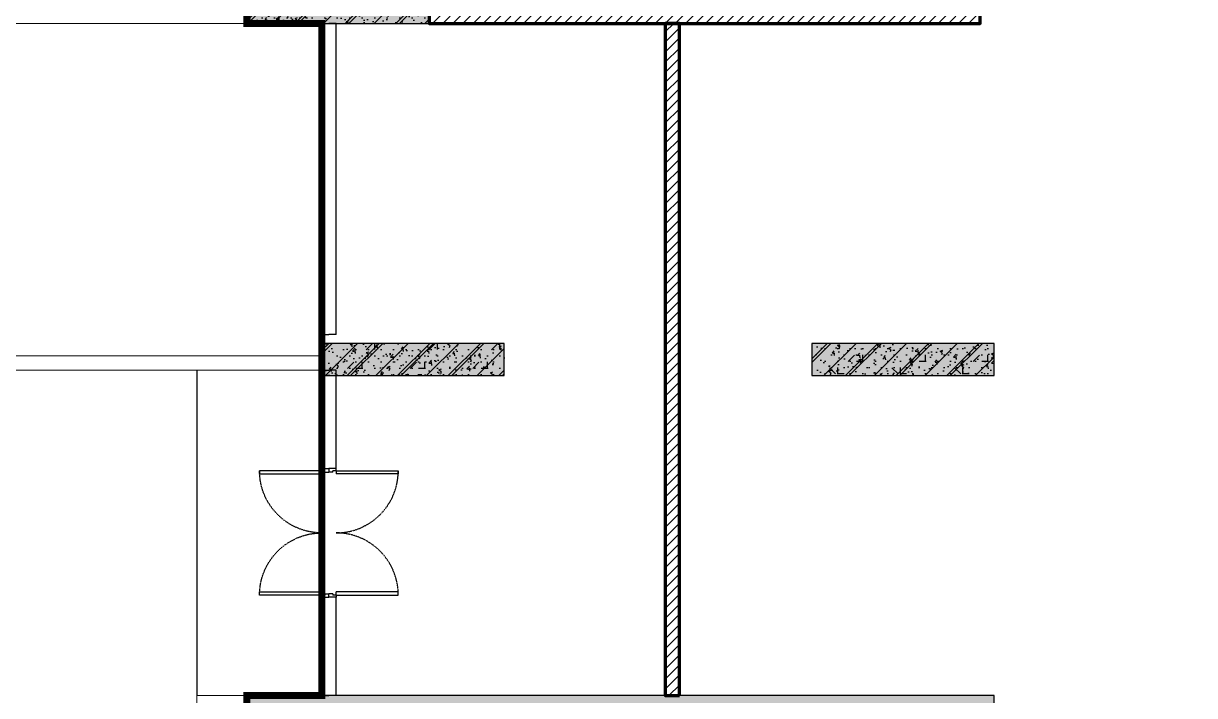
# Model space of a CAD drawing. Header units: millimetres. Extents: x 379264 to 1158416, y -283062 to 356890.
# Drawn here: x 809383.2 to 809710.8, y -5080 to -4892 of the extents above; entities that cross this region are included whole.
import ezdxf

# ---------------------------------------------------------------- set-up
doc = ezdxf.new("R2010")
doc.units = ezdxf.units.MM
doc.linetypes.add('keyplan TANG 1$0$mb tang 1 TWB$0$Hidden10.5', pattern=[1.5, 1, -0.5])
for name, color, linetype in [('11PM. DIM', 2, 'Continuous'), ('BLOCK A - CHI TIET THANG 4$0$DnW', 20, 'Continuous'), ('keyplan TANG 1$0$Furniture', 250, 'Continuous'), ('keyplan TANG 1$0$mb tang 1 TWB$0$Brick Wall', 250, 'Continuous'), ('keyplan TANG 1$0$mb tang 1 TWB$0$Curtain Line', 250, 'Continuous'), ('keyplan TANG 1$0$mb tang 1 TWB$0$Door', 250, 'Continuous'), ('keyplan TANG 1$0$mb tang 1 TWB$0$Furniture', 250, 'Continuous'), ('keyplan TANG 1$0$mb tang 1 TWB$0$Wall Hatch', 250, 'Continuous'), ('keyplan TANG 1$0$MB_Cot tang 1$0$Concrete Hatch', 250, 'Continuous'), ('keyplan TANG 1$0$MB_Cot tang 1$0$Concrete Line', 250, 'Continuous'), ('keyplan TANG 1$0$MB_Cot tang 1$0$Concrete Solid', 250, 'Continuous')]:
    doc.layers.add(name, color=color, linetype=linetype)
for name, color, linetype, lineweight in [('keyplan TANG 1$0$Hatch vat lieu', 250, 'Continuous', 5), ('keyplan TANG 1$0$mb tang 1 TWB$0$Wall Line', 250, 'Continuous', 70), ('keyplan TANG 1$0$Net Thay khac', 250, 'Continuous', 15)]:
    doc.layers.add(name, color=color, linetype=linetype, lineweight=lineweight)

# ---------------------------------------------------------------- blocks, each defined once
blk = doc.blocks.new('*U94')
at = {"layer": 'keyplan TANG 1$0$mb tang 1 TWB$0$Wall Hatch'}
h = blk.add_hatch(dxfattribs=at)
h.set_pattern_fill('LINE10', color=256, scale=100, angle=45, style=0, pattern_type=2)
h.set_pattern_definition([(45, (454.9999999999991, 7349.999999999999), (-70.71067811865474, 70.71067811865476), [])])
h.paths.add_polyline_path([(7705, -1.714184350021242e-12), (0, 0), (-1.580957587066223e-13, -200.0000000000001), (7705, -200.0000000000018)])
at = {"layer": 'keyplan TANG 1$0$mb tang 1 TWB$0$Wall Line'}
blk.add_lwpolyline([(7705, -1.714184350021242e-12), (0, 0), (-1.580957587066223e-13, -200.0000000000001), (7705, -200.0000000000018)], close=True, dxfattribs=at)
blk = doc.blocks.new('*U105')
at = {"layer": 'keyplan TANG 1$0$mb tang 1 TWB$0$Wall Hatch'}
h = blk.add_hatch(dxfattribs=at)
h.set_pattern_fill('LINE10', color=256, scale=100, angle=45, style=0, pattern_type=2)
h.set_pattern_definition([(45, (149.9999999999993, 12300), (-70.71067811865474, 70.71067811865476), [])])
h.paths.add_polyline_path([(4.17577084022014e-12, -9400), (0, 0), (-200.0000000000001, 2.486899575160353e-14), (-199.999999999996, -9400)])
at = {"layer": 'keyplan TANG 1$0$mb tang 1 TWB$0$Wall Line'}
blk.add_lwpolyline([(4.17577084022014e-12, -9400), (0, 0), (-200.0000000000001, 2.486899575160353e-14), (-199.999999999996, -9400)], close=True, dxfattribs=at)
blk = doc.blocks.new('keyplan TANG 1$0$mb tang 1 TWB$0$Door 1800-1')
at = {"color": 0, "linetype": 'ByBlock'}
for p, q in [((29.99999962575384, 100.0000000003201), (29.9999996257684, 970.0000000003201)), ((29.9999996257684, 970.0000000003201), (74.9999996257684, 970.0000000003201)), ((74.9999996257684, 970.0000000003201), (74.99999962575384, 100.0000000003201)), ((1724.999999999985, 970.0000000003201), (1725, 100.0000000003201)), ((1769.999999999985, 970.0000000003201), (1724.999999999985, 970.0000000003201)), ((1770, 100.0000000003201), (1769.999999999985, 970.0000000003201)), ((29.99999962575384, 100.0000000003201), (-3.742461558431387e-07, 100.000000000131)), ((-3.742461558431387e-07, 100.000000000131), (0, 0)), ((0, 0), (50, 4.074536263942719e-10)), ((29.99999962575384, 100.0000000003201), (29.99999979416316, 55.00000000033469)), ((29.99999962575384, 100.0000000003201), (74.99999962575384, 100.0000000003201)), ((49.99999979417771, 55.00000000046566), (29.99999979416316, 55.00000000033469)), ((49.99999979417771, 55.00000000046566), (50, 4.074536263942719e-10)), ((1770, 100.0000000003201), (1725, 100.0000000003201)), ((1749.999999831576, 55.00000000046566), (1769.999999831591, 55.00000000033469)), ((1749.999999831576, 55.00000000046566), (1749.999999625754, 4.074536263942719e-10)), ((1799.999999625754, 0), (1749.999999625754, 4.074536263942719e-10)), ((1770, 100.0000000003201), (1800, 100.000000000131)), ((1770, 100.0000000003201), (1769.999999831591, 55.00000000033469)), ((1800, 100.000000000131), (1799.999999625754, 0))]:
    blk.add_line(p, q, dxfattribs=at)
at = {"color": 0, "linetype": 'keyplan TANG 1$0$mb tang 1 TWB$0$Hidden10.5'}
for centre, start, end in [((29.99999962575384, 100.0000000003201), 0, 90), ((1770, 100.0000000003201), 90, 180)]:
    blk.add_arc(centre, 870.0000001871231, start, end, dxfattribs=at)
blk = doc.blocks.new('*U1408')
at = {"layer": 'keyplan TANG 1$0$mb tang 1 TWB$0$Door'}
blk.add_blockref('keyplan TANG 1$0$mb tang 1 TWB$0$Door 1800-1', (0, 0), dxfattribs=at)
blk = doc.blocks.new('*U1389')
at = {"layer": 'keyplan TANG 1$0$MB_Cot tang 1$0$Concrete Hatch'}
h = blk.add_hatch(dxfattribs=at)
h.set_pattern_fill('CONCRETE', color=256, scale=50, style=0, pattern_type=2)
h.set_pattern_definition([(45, (2000, -399.9999999999998), (-176.7766952966369, 176.7766952966369), []), (45, (2000, -349.9999999999998), (-353.5533905932737, 353.5533905932738), []), (49.99999999999999, (2000, -399.9999999999998), (358.6300913003767, -31.37606749129755), [37.5, -412.5]), (355, (2000, -399.9999999999998), (-69.3756668065, 376.0960668500059), [30, -330]), (100.4514, (2029.88584, -402.6146699999998), (289.2546908570108, 344.7197710304768), [31.870095, -350.571056]), (46.18420000000001, (2000, -299.9999999999998), (533.6205243128222, -82.75950716450905), [56.25, -618.75]), (96.6356, (2044.4683725, -306.8966534999998), (467.3313527743517, 487.0589354502209), [47.805144, -525.8565]), (351.1842, (2000, -299.9999999999998), (467.3309725668136, 487.0593004626623), [45, -495]), (21, (2050, -324.9999999999998), (298.4535260592309, -201.3094453326694), [37.5, -412.5]), (326.0000000000001, (2050, -324.9999999999998), (121.6576659607909, 362.5750225234265), [30, -330]), (71.4514, (2074.8711165, -341.7758029999998), (420.111314290745, 161.2652483549762), [31.870095, -350.571056]), (37.50000000000001, (2000, -399.9999999999998), (6.079927658645334, 166.4469269156558), [0, -326, 0, -335, 0, -331.25]), (7.499999999999999, (2000, -399.9999999999998), (131.5347687210743, 197.2058559411801), [0, -191, 0, -318.5, 0, -126.25]), (327.5, (1888.5, -399.9999999999998), (266.9112180862045, -11.2774358671899), [0, -125, 0, -390, 0, -517.5]), (317.5, (1838.5, -399.9999999999998), (291.5930846711931, 50.05249116615882), [0, -162.5, 0, -259, 0, -367.5]), (0, (2175, -224.9999999999998), (0, 875), [87.5, -787.5]), (0, (2437.5, -49.99999999999983), (0, 875), [87.5, -787.5]), (0, (2262.5, 300.0000000000002), (0, 875), [87.5, -350, 87.5, -350]), (90, (2175, -224.9999999999998), (-875, 5.35782974626967e-14), [87.5, -787.5]), (90, (2262.5, 300.0000000000002), (-875, 5.35782974626967e-14), [87.5, -787.5]), (90, (2525, -49.99999999999983), (-875, 5.35782974626967e-14), [87.5, -787.5]), (90, (2700, 212.5000000000002), (-875, 5.35782974626967e-14), [87.5, -787.5]), (135, (2262.5, -224.9999999999998), (-875.016357447105, 8.881784197001252e-14), [123.76, -1113.7]), (135, (2350, 300.0000000000002), (-875.016357447105, 8.881784197001252e-14), [123.76, -1113.7]), (45, (2437.5, -49.99999999999983), (8.881784197001252e-14, 875.016357447105), [123.76, -247.485, 123.76, -742.455]), (0, (1825, -399.9999999999998), (87.5, 87.5), [-175, 0])])
h.paths.add_polyline_path([(-250, 50), (-250, -399.9999999999998), (2300, -399.9999999999999), (2300, 50)])
at = {"layer": 'keyplan TANG 1$0$MB_Cot tang 1$0$Concrete Solid'}
blk.add_hatch(color=256, dxfattribs=at).paths.add_polyline_path([(-250, 50), (-250, -399.9999999999998), (2300, -399.9999999999999), (2300, 50)])
at = {"layer": 'keyplan TANG 1$0$MB_Cot tang 1$0$Concrete Line'}
blk.add_lwpolyline([(-250, 50), (-250, -399.9999999999998), (2300, -399.9999999999999), (2300, 50)], close=True, dxfattribs=at)
blk = doc.blocks.new('*U1392')
at = {"layer": 'keyplan TANG 1$0$MB_Cot tang 1$0$Concrete Hatch'}
h = blk.add_hatch(dxfattribs=at)
h.set_pattern_fill('CONCRETE', color=256, scale=50, style=0, pattern_type=2)
h.set_pattern_definition([(45, (2000, -299.9999999998835), (-176.7766952966369, 176.7766952966369), []), (45, (2000, -249.9999999998835), (-353.5533905932737, 353.5533905932738), []), (49.99999999999999, (2000, -299.9999999998835), (358.6300913003767, -31.37606749129755), [37.5, -412.5]), (355, (2000, -299.9999999998835), (-69.3756668065, 376.0960668500059), [30, -330]), (100.4514, (2029.88584, -302.6146699998835), (289.2546908570108, 344.7197710304768), [31.870095, -350.571056]), (46.18420000000001, (2000, -199.9999999998835), (533.6205243128222, -82.75950716450905), [56.25, -618.75]), (96.6356, (2044.4683725, -206.8966534998835), (467.3313527743517, 487.0589354502209), [47.805144, -525.8565]), (351.1842, (2000, -199.9999999998835), (467.3309725668136, 487.0593004626623), [45, -495]), (21, (2050, -224.9999999998835), (298.4535260592309, -201.3094453326694), [37.5, -412.5]), (326.0000000000001, (2050, -224.9999999998835), (121.6576659607909, 362.5750225234265), [30, -330]), (71.4514, (2074.8711165, -241.7758029998835), (420.111314290745, 161.2652483549762), [31.870095, -350.571056]), (37.50000000000001, (2000, -299.9999999998835), (6.079927658645334, 166.4469269156558), [0, -326, 0, -335, 0, -331.25]), (7.499999999999999, (2000, -299.9999999998835), (131.5347687210743, 197.2058559411801), [0, -191, 0, -318.5, 0, -126.25]), (327.5, (1888.5, -299.9999999998835), (266.9112180862045, -11.2774358671899), [0, -125, 0, -390, 0, -517.5]), (317.5, (1838.5, -299.9999999998835), (291.5930846711931, 50.05249116615882), [0, -162.5, 0, -259, 0, -367.5]), (0, (2175, -124.9999999998835), (0, 875), [87.5, -787.5]), (0, (2437.5, 50.00000000011653), (0, 875), [87.5, -787.5]), (0, (2262.5, 400.0000000001165), (0, 875), [87.5, -350, 87.5, -350]), (90, (2175, -124.9999999998835), (-875, 5.35782974626967e-14), [87.5, -787.5]), (90, (2262.5, 400.0000000001165), (-875, 5.35782974626967e-14), [87.5, -787.5]), (90, (2525, 50.00000000011653), (-875, 5.35782974626967e-14), [87.5, -787.5]), (90, (2700, 312.5000000001165), (-875, 5.35782974626967e-14), [87.5, -787.5]), (135, (2262.5, -124.9999999998835), (-875.016357447105, 8.881784197001252e-14), [123.76, -1113.7]), (135, (2350, 400.0000000001165), (-875.016357447105, 8.881784197001252e-14), [123.76, -1113.7]), (45, (2437.5, 50.00000000011653), (8.881784197001252e-14, 875.016357447105), [123.76, -247.485, 123.76, -742.455]), (0, (1825, -299.9999999998835), (87.5, 87.5), [-175, 0])])
h.paths.add_polyline_path([(-250, 100.0000000001164), (-250, -349.9999999999999), (2300, -350), (2300, 100.0000000001164)])
at = {"layer": 'keyplan TANG 1$0$MB_Cot tang 1$0$Concrete Solid'}
blk.add_hatch(color=256, dxfattribs=at).paths.add_polyline_path([(-250, 100.0000000001164), (-250, -349.9999999999999), (2300, -350), (2300, 100.0000000001164)])
at = {"layer": 'keyplan TANG 1$0$MB_Cot tang 1$0$Concrete Line'}
blk.add_lwpolyline([(-250, 100.0000000001164), (-250, -349.9999999999999), (2300, -350), (2300, 100.0000000001164)], close=True, dxfattribs=at)
blk = doc.blocks.new('*U1401')
at = {"layer": 'keyplan TANG 1$0$MB_Cot tang 1$0$Concrete Hatch'}
h = blk.add_hatch(dxfattribs=at)
h.set_pattern_fill('CONCRETE', color=256, scale=50, style=0, pattern_type=2)
h.set_pattern_definition([(45, (-6900, -49.99999999999986), (-176.7766952966369, 176.7766952966369), []), (45, (-6900, 1.4210854715202e-13), (-353.5533905932737, 353.5533905932738), []), (49.99999999999999, (-6900, -49.99999999999986), (358.6300913003767, -31.37606749129755), [37.5, -412.5]), (355, (-6900, -49.99999999999986), (-69.3756668065, 376.0960668500059), [30, -330]), (100.4514, (-6870.11416, -52.61466999999985), (289.2546908570108, 344.7197710304768), [31.870095, -350.571056]), (46.18420000000001, (-6900, 50.00000000000014), (533.6205243128222, -82.75950716450905), [56.25, -618.75]), (96.6356, (-6855.5316275, 43.10334650000013), (467.3313527743517, 487.0589354502209), [47.805144, -525.8565]), (351.1842, (-6900, 50.00000000000014), (467.3309725668136, 487.0593004626623), [45, -495]), (21, (-6850, 25.00000000000014), (298.4535260592309, -201.3094453326694), [37.5, -412.5]), (326.0000000000001, (-6850, 25.00000000000014), (121.6576659607909, 362.5750225234265), [30, -330]), (71.4514, (-6825.1288835, 8.224197000000146), (420.111314290745, 161.2652483549762), [31.870095, -350.571056]), (37.50000000000001, (-6900, -49.99999999999986), (6.079927658645334, 166.4469269156558), [0, -326, 0, -335, 0, -331.25]), (7.499999999999999, (-6900, -49.99999999999986), (131.5347687210743, 197.2058559411801), [0, -191, 0, -318.5, 0, -126.25]), (327.5, (-7011.5, -49.99999999999986), (266.9112180862045, -11.2774358671899), [0, -125, 0, -390, 0, -517.5]), (317.5, (-7061.5, -49.99999999999986), (291.5930846711931, 50.05249116615882), [0, -162.5, 0, -259, 0, -367.5]), (0, (-6725, 125.0000000000001), (0, 875), [87.5, -787.5]), (0, (-6462.5, 300.0000000000001), (0, 875), [87.5, -787.5]), (0, (-6637.5, 650.0000000000001), (0, 875), [87.5, -350, 87.5, -350]), (90, (-6725, 125.0000000000001), (-875, 5.35782974626967e-14), [87.5, -787.5]), (90, (-6637.5, 650.0000000000001), (-875, 5.35782974626967e-14), [87.5, -787.5]), (90, (-6375, 300.0000000000001), (-875, 5.35782974626967e-14), [87.5, -787.5]), (90, (-6200, 562.5000000000001), (-875, 5.35782974626967e-14), [87.5, -787.5]), (135, (-6637.5, 125.0000000000001), (-875.016357447105, 8.881784197001252e-14), [123.76, -1113.7]), (135, (-6550, 650.0000000000001), (-875.016357447105, 8.881784197001252e-14), [123.76, -1113.7]), (45, (-6462.5, 300.0000000000001), (8.881784197001252e-14, 875.016357447105), [123.76, -247.485, 123.76, -742.455]), (0, (-7075, -49.99999999999986), (87.5, 87.5), [-175, 0])])
h.paths.add_polyline_path([(-8650, 150), (-8650, -149.9999999999999), (1800, -150), (1800, 150)])
at = {"layer": 'keyplan TANG 1$0$MB_Cot tang 1$0$Concrete Solid'}
blk.add_hatch(color=256, dxfattribs=at).paths.add_polyline_path([(-8650, 150), (-8650, -149.9999999999999), (1800, -150), (1800, 150)])
at = {"layer": 'keyplan TANG 1$0$MB_Cot tang 1$0$Concrete Line'}
blk.add_lwpolyline([(-8650, 150), (-8650, -149.9999999999999), (1800, -150), (1800, 150)], close=True, dxfattribs=at)
blk = doc.blocks.new('keyplan TANG 1')
at = {"color": 7, "const_width": 100}
blk.add_lwpolyline([(76850.00000000146, 128825.0000012901), (76850.00000000102, 136500.0000023285), (77898.45461165837, 136500.0000023284), (77898.45461165837, 145899.9999999999), (76850.00000000105, 145899.9999999999), (76850.00000000105, 153300.0000088456), (87550, 153300.0000088456), (87550, 150600.0000088456), (87325, 150600.0000088456), (87325, 148400.0000025484), (89098.45461165832, 148400.0000025484), (89098.45461352073, 153300.0000056996), (98500.00000011947, 153300.0000056996), (98500.00000012512, 140600.0000088456), (99548.45461165824, 140600.0000088456), (99550.00000011947, 134100.0000088456), (98401.54538834281, 134100.0000088456), (98401.54538834281, 128050.0000088458)], dxfattribs=at)
at = {"layer": 'keyplan TANG 1$0$Furniture'}
blk.add_line((76150.00000000099, 141049.9999999999), (76150.00000000099, 136499.9999970782), dxfattribs=at)
at = {"layer": 'keyplan TANG 1$0$Hatch vat lieu'}
blk.add_lwpolyline([(77898.45461165893, 141249.9999999999), (72650.00000000105, 141249.9999999999), (72650.00000000105, 132899.9999999998, -0.4142135623730951), (69850.00000000105, 130099.9999999998), (65749.99999994226, 130099.9999999998, -0.4142135623739446), (62749.99999994226, 133100.0000000086), (62749.99999997625, 145899.9999999999)], format="xyb", dxfattribs=at)
at = {"layer": 'keyplan TANG 1$0$mb tang 1 TWB$0$Curtain Line'}
for p, q in [((77898.45461165892, 141550.0000088456), (77898.4546116594, 145900.0000088458)), ((77898.4546116594, 145900.0000088458), (77998.4546116594, 145900.0000088458)), ((78098.4546116594, 145900.0000088458), (77998.4546116594, 145900.0000088458)), ((78098.45461165892, 141550.00000884559), (78098.4546116594, 145900.0000088458)), ((77898.45461165892, 141550.0000088456), (77998.45461165892, 141550.00000884559)), ((78098.45461165892, 141550.00000884559), (77998.45461165892, 141550.00000884559)), ((77898.45461165872, 139674.9999983519), (77898.45461165886, 141049.9999999999)), ((77898.45461165886, 141049.9999999999), (77998.45461165886, 141049.99999999988)), ((78098.45461165886, 141049.99999999988), (77998.45461165886, 141049.99999999988)), ((78098.45461165872, 139674.99999835188), (78098.45461165886, 141049.99999999988)), ((77898.45461165872, 139674.9999983519), (77998.45461165872, 139674.9999983519)), ((78098.45461165872, 139674.99999835188), (77998.45461165872, 139674.9999983519)), ((77898.45461165837, 136499.9999970782), (77898.45461165851, 137874.999998539)), ((77898.45461165851, 137874.999998539), (77998.45461165851, 137874.999998539)), ((78098.45461165851, 137874.99999853896), (77998.45461165851, 137874.999998539)), ((78098.45461165837, 136499.9999970782), (78098.45461165851, 137874.99999853896)), ((77898.45461165837, 136499.9999970782), (77998.45461165837, 136499.9999970782)), ((78098.45461165837, 136499.9999970782), (77998.45461165837, 136499.9999970782))]:
    blk.add_line(p, q, dxfattribs=at)
at = {"layer": 'keyplan TANG 1$0$mb tang 1 TWB$0$Furniture'}
blk.add_line((76150.00000000099, 141049.9999999999), (76150.00000000099, 136499.9999970782), dxfattribs=at)
at = {"layer": 'keyplan TANG 1$0$Net Thay khac'}
blk.add_line((76849.99999999699, 145899.9999999999), (76850.00000001457, 153400.0000025232), dxfattribs=at)
for points in [[(76849.99999999699, 145899.9999999999), (62549.9999999936, 145899.9999999999), (62550.00000001115, 153400.0000025131, 0.4142135623737835), (59250.00000002266, 156700.0000025094), (1301.665388513647, 156700.0000025232, 0.4142135623730949), (-4998.334611486301, 150400.0000025232), (-4998.334611486411, 82749.99999999988, 0.4142135623730965), (-2198.334611486411, 79949.99999999988), (31332.59717774558, 79949.9999999999)], [(77898.45461165893, 141049.9999999999), (72850.00000000105, 141049.9999999999), (72850.00000000105, 132899.9999999998, -0.414213562373095), (69850.00000000105, 129899.9999999998), (65549.99999994226, 129899.9999999998, -0.414213562373095), (62549.99999994226, 132899.9999999998), (62549.99999994226, 145899.9999999999)], [(76849.99999999744, 136499.9999970782), (76150.00000000105, 136499.9999970782), (76150.00000000099, 74804.87005053653, 0.2818337768156034), (77786.09354582714, 72132.8372692513), (81322.01928782777, 70327.96721871459, 0.1185413434814177), (82685.92574200156, 69999.99999999988), (99552.09518931291, 69999.99999999994)]]:
    blk.add_lwpolyline(points, format="xyb", dxfattribs=at)
at = {"layer": 'keyplan TANG 1$0$mb tang 1 TWB$0$Brick Wall'}
for name, p in [('*U94', (79400.00000000105, 146099.9999999999)), ('*U105', (82899.9999999972, 145899.9999999999))]:
    blk.add_blockref(name, p, dxfattribs=at)
at = {"layer": 'keyplan TANG 1$0$mb tang 1 TWB$0$Door', "xscale": -1, "rotation": 90}
blk.add_blockref('*U1408', (77998.45461165893, 139674.9999983519), dxfattribs=at)
at = {"layer": 'keyplan TANG 1$0$mb tang 1 TWB$0$Door', "rotation": 270}
blk.add_blockref('*U1408', (77998.45461165893, 139674.9999983519), dxfattribs=at)
at = {"layer": 'keyplan TANG 1$0$MB_Cot tang 1$0$Concrete Line'}
for name, p in [('*U1389', (77100.00000000105, 146299.9999999999)), ('*U1389', (78150.00000000105, 141374.9999999999)), ('*U1392', (85000, 141324.9999999998))]:
    blk.add_blockref(name, p, dxfattribs=at)
at = {"layer": 'keyplan TANG 1$0$MB_Cot tang 1$0$Concrete Line', "rotation": 180}
blk.add_blockref('*U1401', (78650.00000000102, 136350.0000023285), dxfattribs=at)
blk = doc.blocks.new('A$C4BCF64AD')
at = {"layer": 'BLOCK A - CHI TIET THANG 4$0$DnW', "xscale": 0.02, "yscale": 0.02, "zscale": 0.02}
blk.add_blockref('keyplan TANG 1', (2142.393652781146, 279.9095789425264), dxfattribs=at)

msp = doc.modelspace()

# ---------------------------------------------------------------- block references
at = {"layer": '11PM. DIM'}
msp.add_blockref('A$C4BCF64AD', (805766.3179176648, -8089.955386339218), dxfattribs=at)

doc.saveas('drawing.dxf')
